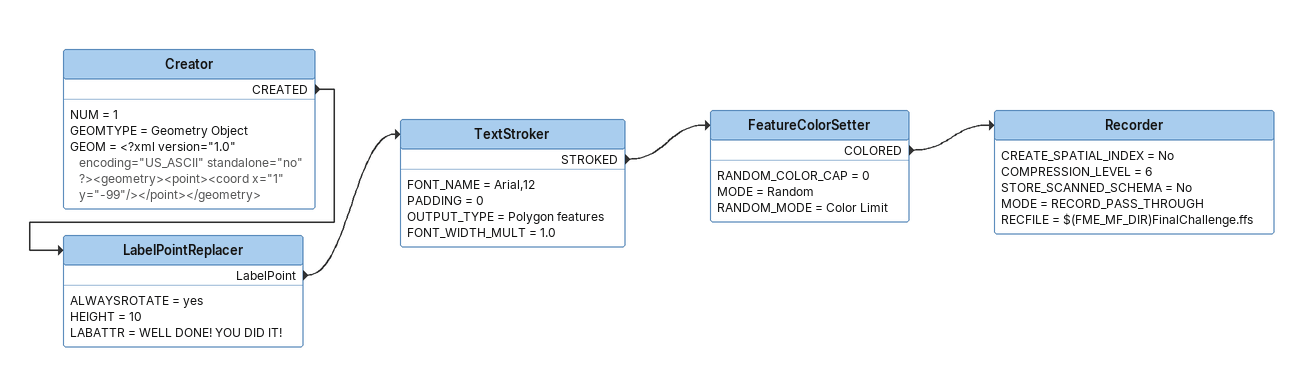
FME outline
Creator
    NUM = 1
    GEOMTYPE = Geometry Object
    GEOM = <?xml version="1.0" encoding="US_ASCII" standalone="no" ?><geometry><point><coord x="1" y="-99"/></point></geometry>
    CREATED -> LabelPointReplacer
LabelPointReplacer
    ALWAYSROTATE = yes
    HEIGHT = 10
    LABATTR = WELL DONE! YOU DID IT!
    LabelPoint -> TextStroker
TextStroker
    FONT_NAME = Arial,12
    PADDING = 0
    OUTPUT_TYPE = Polygon features
    FONT_WIDTH_MULT = 1.0
    STROKED -> FeatureColorSetter
FeatureColorSetter
    RANDOM_COLOR_CAP = 0
    MODE = Random
    RANDOM_MODE = Color Limit
    COLORED -> Recorder
Recorder
    CREATE_SPATIAL_INDEX = No
    COMPRESSION_LEVEL = 6
    STORE_SCANNED_SCHEMA = No
    MODE = RECORD_PASS_THROUGH
    RECFILE = $(FME_MF_DIR)FinalChallenge.ffs
